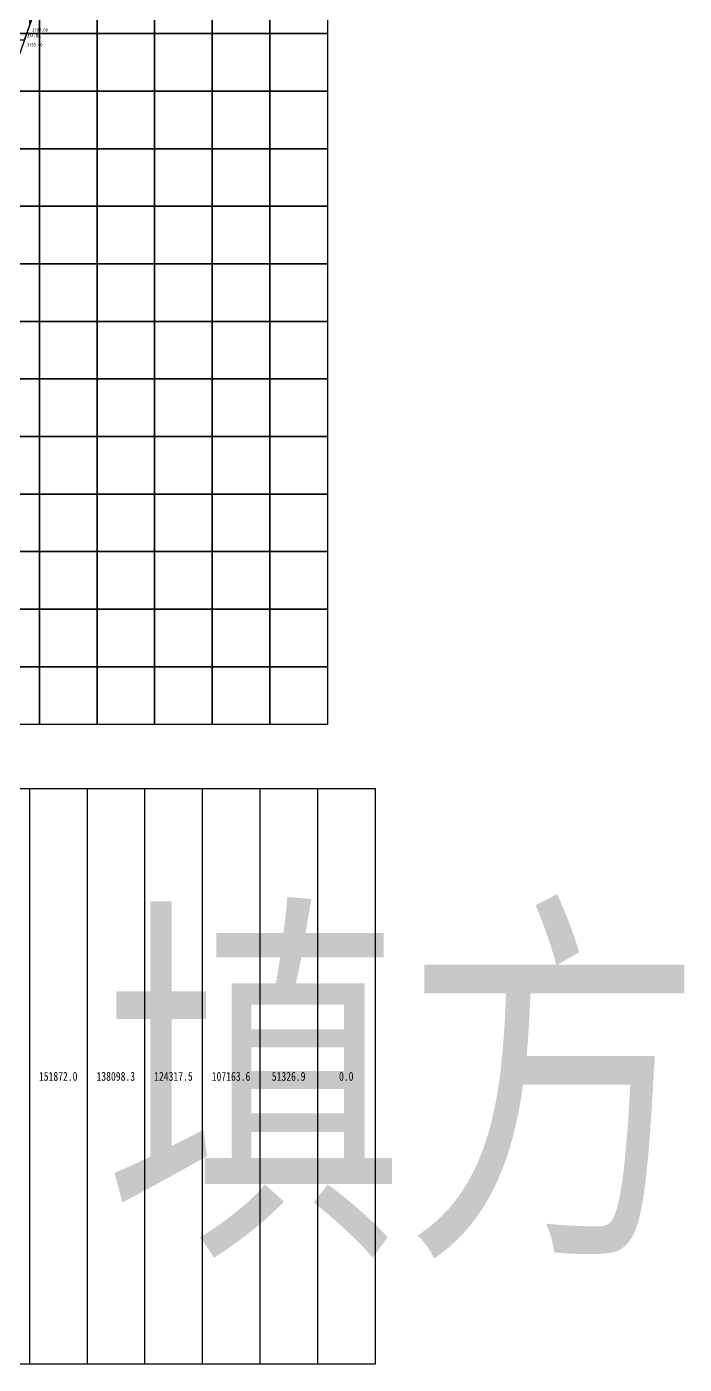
# Model space of a CAD drawing. Extents: x 2802 to 2877, y 3673 to 3804.
# Drawn here: x 2865.95 to 2877.37, y 3733 to 3756.23 of the extents above; entities that cross this region are included whole.
import ezdxf
from ezdxf.enums import TextEntityAlignment as Align

# ---------------------------------------------------------------- set-up
doc = ezdxf.new("R2010")
doc.units = 0
doc.header["$LTSCALE"] = 0.5
doc.header["$MEASUREMENT"] = 0
doc.layers.add('FGW', color=3, linetype='Continuous')
doc.layers.add('SHITI', color=10, linetype='Continuous')

msp = doc.modelspace()

# ---------------------------------------------------------------- linework, layer by layer
for points in [[(2865.174, 3756.116), (2865.174, 3757.116), (2866.174, 3757.116), (2866.174, 3756.116), (2865.174, 3756.116)], [(2866.174, 3756.116), (2866.174, 3757.116), (2867.174, 3757.116), (2867.174, 3756.116), (2866.174, 3756.116)], [(2867.174, 3756.116), (2867.174, 3757.116), (2868.174, 3757.116), (2868.174, 3756.116), (2867.174, 3756.116)], [(2868.174, 3756.116), (2868.174, 3757.116), (2869.174, 3757.116), (2869.174, 3756.116), (2868.174, 3756.116)], [(2869.174, 3756.116), (2869.174, 3757.116), (2870.174, 3757.116), (2870.174, 3756.116), (2869.174, 3756.116)], [(2870.174, 3756.116), (2870.174, 3757.116), (2871.174, 3757.116), (2871.174, 3756.116), (2870.174, 3756.116)], [(2865.174, 3755.116), (2865.174, 3756.116), (2866.174, 3756.116), (2866.174, 3755.116), (2865.174, 3755.116)], [(2866.174, 3755.116), (2866.174, 3756.116), (2867.174, 3756.116), (2867.174, 3755.116), (2866.174, 3755.116)], [(2867.174, 3755.116), (2867.174, 3756.116), (2868.174, 3756.116), (2868.174, 3755.116), (2867.174, 3755.116)], [(2868.174, 3755.116), (2868.174, 3756.116), (2869.174, 3756.116), (2869.174, 3755.116), (2868.174, 3755.116)], [(2869.174, 3755.116), (2869.174, 3756.116), (2870.174, 3756.116), (2870.174, 3755.116), (2869.174, 3755.116)], [(2870.174, 3755.116), (2870.174, 3756.116), (2871.174, 3756.116), (2871.174, 3755.116), (2870.174, 3755.116)], [(2865.174, 3754.116), (2865.174, 3755.116), (2866.174, 3755.116), (2866.174, 3754.116), (2865.174, 3754.116)], [(2866.174, 3754.116), (2866.174, 3755.116), (2867.174, 3755.116), (2867.174, 3754.116), (2866.174, 3754.116)], [(2867.174, 3754.116), (2867.174, 3755.116), (2868.174, 3755.116), (2868.174, 3754.116), (2867.174, 3754.116)], [(2868.174, 3754.116), (2868.174, 3755.116), (2869.174, 3755.116), (2869.174, 3754.116), (2868.174, 3754.116)], [(2869.174, 3754.116), (2869.174, 3755.116), (2870.174, 3755.116), (2870.174, 3754.116), (2869.174, 3754.116)], [(2870.174, 3754.116), (2870.174, 3755.116), (2871.174, 3755.116), (2871.174, 3754.116), (2870.174, 3754.116)], [(2865.174, 3753.116), (2865.174, 3754.116), (2866.174, 3754.116), (2866.174, 3753.116), (2865.174, 3753.116)], [(2866.174, 3753.116), (2866.174, 3754.116), (2867.174, 3754.116), (2867.174, 3753.116), (2866.174, 3753.116)], [(2867.174, 3753.116), (2867.174, 3754.116), (2868.174, 3754.116), (2868.174, 3753.116), (2867.174, 3753.116)], [(2868.174, 3753.116), (2868.174, 3754.116), (2869.174, 3754.116), (2869.174, 3753.116), (2868.174, 3753.116)], [(2869.174, 3753.116), (2869.174, 3754.116), (2870.174, 3754.116), (2870.174, 3753.116), (2869.174, 3753.116)], [(2870.174, 3753.116), (2870.174, 3754.116), (2871.174, 3754.116), (2871.174, 3753.116), (2870.174, 3753.116)], [(2865.174, 3752.116), (2865.174, 3753.116), (2866.174, 3753.116), (2866.174, 3752.116), (2865.174, 3752.116)], [(2866.174, 3752.116), (2866.174, 3753.116), (2867.174, 3753.116), (2867.174, 3752.116), (2866.174, 3752.116)], [(2867.174, 3752.116), (2867.174, 3753.116), (2868.174, 3753.116), (2868.174, 3752.116), (2867.174, 3752.116)], [(2868.174, 3752.116), (2868.174, 3753.116), (2869.174, 3753.116), (2869.174, 3752.116), (2868.174, 3752.116)], [(2869.174, 3752.116), (2869.174, 3753.116), (2870.174, 3753.116), (2870.174, 3752.116), (2869.174, 3752.116)], [(2870.174, 3752.116), (2870.174, 3753.116), (2871.174, 3753.116), (2871.174, 3752.116), (2870.174, 3752.116)], [(2865.174, 3751.116), (2865.174, 3752.116), (2866.174, 3752.116), (2866.174, 3751.116), (2865.174, 3751.116)], [(2866.174, 3751.116), (2866.174, 3752.116), (2867.174, 3752.116), (2867.174, 3751.116), (2866.174, 3751.116)], [(2867.174, 3751.116), (2867.174, 3752.116), (2868.174, 3752.116), (2868.174, 3751.116), (2867.174, 3751.116)], [(2868.174, 3751.116), (2868.174, 3752.116), (2869.174, 3752.116), (2869.174, 3751.116), (2868.174, 3751.116)], [(2869.174, 3751.116), (2869.174, 3752.116), (2870.174, 3752.116), (2870.174, 3751.116), (2869.174, 3751.116)], [(2870.174, 3751.116), (2870.174, 3752.116), (2871.174, 3752.116), (2871.174, 3751.116), (2870.174, 3751.116)], [(2865.174, 3750.116), (2865.174, 3751.116), (2866.174, 3751.116), (2866.174, 3750.116), (2865.174, 3750.116)], [(2866.174, 3750.116), (2866.174, 3751.116), (2867.174, 3751.116), (2867.174, 3750.116), (2866.174, 3750.116)], [(2867.174, 3750.116), (2867.174, 3751.116), (2868.174, 3751.116), (2868.174, 3750.116), (2867.174, 3750.116)], [(2868.174, 3750.116), (2868.174, 3751.116), (2869.174, 3751.116), (2869.174, 3750.116), (2868.174, 3750.116)], [(2869.174, 3750.116), (2869.174, 3751.116), (2870.174, 3751.116), (2870.174, 3750.116), (2869.174, 3750.116)], [(2870.174, 3750.116), (2870.174, 3751.116), (2871.174, 3751.116), (2871.174, 3750.116), (2870.174, 3750.116)], [(2865.174, 3749.116), (2865.174, 3750.116), (2866.174, 3750.116), (2866.174, 3749.116), (2865.174, 3749.116)], [(2866.174, 3749.116), (2866.174, 3750.116), (2867.174, 3750.116), (2867.174, 3749.116), (2866.174, 3749.116)], [(2867.174, 3749.116), (2867.174, 3750.116), (2868.174, 3750.116), (2868.174, 3749.116), (2867.174, 3749.116)], [(2868.174, 3749.116), (2868.174, 3750.116), (2869.174, 3750.116), (2869.174, 3749.116), (2868.174, 3749.116)], [(2869.174, 3749.116), (2869.174, 3750.116), (2870.174, 3750.116), (2870.174, 3749.116), (2869.174, 3749.116)], [(2870.174, 3749.116), (2870.174, 3750.116), (2871.174, 3750.116), (2871.174, 3749.116), (2870.174, 3749.116)], [(2865.174, 3748.116), (2865.174, 3749.116), (2866.174, 3749.116), (2866.174, 3748.116), (2865.174, 3748.116)], [(2866.174, 3748.116), (2866.174, 3749.116), (2867.174, 3749.116), (2867.174, 3748.116), (2866.174, 3748.116)], [(2867.174, 3748.116), (2867.174, 3749.116), (2868.174, 3749.116), (2868.174, 3748.116), (2867.174, 3748.116)], [(2868.174, 3748.116), (2868.174, 3749.116), (2869.174, 3749.116), (2869.174, 3748.116), (2868.174, 3748.116)], [(2869.174, 3748.116), (2869.174, 3749.116), (2870.174, 3749.116), (2870.174, 3748.116), (2869.174, 3748.116)], [(2870.174, 3748.116), (2870.174, 3749.116), (2871.174, 3749.116), (2871.174, 3748.116), (2870.174, 3748.116)], [(2865.174, 3747.116), (2865.174, 3748.116), (2866.174, 3748.116), (2866.174, 3747.116), (2865.174, 3747.116)], [(2866.174, 3747.116), (2866.174, 3748.116), (2867.174, 3748.116), (2867.174, 3747.116), (2866.174, 3747.116)], [(2867.174, 3747.116), (2867.174, 3748.116), (2868.174, 3748.116), (2868.174, 3747.116), (2867.174, 3747.116)], [(2868.174, 3747.116), (2868.174, 3748.116), (2869.174, 3748.116), (2869.174, 3747.116), (2868.174, 3747.116)], [(2869.174, 3747.116), (2869.174, 3748.116), (2870.174, 3748.116), (2870.174, 3747.116), (2869.174, 3747.116)], [(2870.174, 3747.116), (2870.174, 3748.116), (2871.174, 3748.116), (2871.174, 3747.116), (2870.174, 3747.116)], [(2865.174, 3746.116), (2865.174, 3747.116), (2866.174, 3747.116), (2866.174, 3746.116), (2865.174, 3746.116)], [(2866.174, 3746.116), (2866.174, 3747.116), (2867.174, 3747.116), (2867.174, 3746.116), (2866.174, 3746.116)], [(2867.174, 3746.116), (2867.174, 3747.116), (2868.174, 3747.116), (2868.174, 3746.116), (2867.174, 3746.116)], [(2868.174, 3746.116), (2868.174, 3747.116), (2869.174, 3747.116), (2869.174, 3746.116), (2868.174, 3746.116)], [(2869.174, 3746.116), (2869.174, 3747.116), (2870.174, 3747.116), (2870.174, 3746.116), (2869.174, 3746.116)], [(2870.174, 3746.116), (2870.174, 3747.116), (2871.174, 3747.116), (2871.174, 3746.116), (2870.174, 3746.116)], [(2865.174, 3745.116), (2865.174, 3746.116), (2866.174, 3746.116), (2866.174, 3745.116), (2865.174, 3745.116)], [(2866.174, 3745.116), (2866.174, 3746.116), (2867.174, 3746.116), (2867.174, 3745.116), (2866.174, 3745.116)], [(2867.174, 3745.116), (2867.174, 3746.116), (2868.174, 3746.116), (2868.174, 3745.116), (2867.174, 3745.116)], [(2868.174, 3745.116), (2868.174, 3746.116), (2869.174, 3746.116), (2869.174, 3745.116), (2868.174, 3745.116)], [(2869.174, 3745.116), (2869.174, 3746.116), (2870.174, 3746.116), (2870.174, 3745.116), (2869.174, 3745.116)], [(2870.174, 3745.116), (2870.174, 3746.116), (2871.174, 3746.116), (2871.174, 3745.116), (2870.174, 3745.116)], [(2865.174, 3744.116), (2865.174, 3745.116), (2866.174, 3745.116), (2866.174, 3744.116), (2865.174, 3744.116)], [(2866.174, 3744.116), (2866.174, 3745.116), (2867.174, 3745.116), (2867.174, 3744.116), (2866.174, 3744.116)], [(2867.174, 3744.116), (2867.174, 3745.116), (2868.174, 3745.116), (2868.174, 3744.116), (2867.174, 3744.116)], [(2868.174, 3744.116), (2868.174, 3745.116), (2869.174, 3745.116), (2869.174, 3744.116), (2868.174, 3744.116)], [(2869.174, 3744.116), (2869.174, 3745.116), (2870.174, 3745.116), (2870.174, 3744.116), (2869.174, 3744.116)], [(2870.174, 3744.116), (2870.174, 3745.116), (2871.174, 3745.116), (2871.174, 3744.116), (2870.174, 3744.116)]]:
    msp.add_lwpolyline(points)
at = {"layer": 'FGW'}
for p, q in [((2844, 3743), (2872, 3743)), ((2866, 3743), (2866, 3733)), ((2867, 3743), (2867, 3733)), ((2868, 3743), (2868, 3733)), ((2869, 3743), (2869, 3733)), ((2870, 3743), (2870, 3733)), ((2871, 3743), (2871, 3733)), ((2872, 3743), (2872, 3733)), ((2872, 3733), (2844, 3733))]:
    msp.add_line(p, q, dxfattribs=at)
at = {"layer": 'FGW', "flags": 128}
msp.add_lwpolyline([(2866, 3757), (2866, 3756.259), (2865.91, 3756), (2865, 3756), (2865, 3757)], close=True, dxfattribs=at)
at = {"layer": 'SHITI'}
msp.add_lwpolyline([(2845.174, 3778.428), (2853.8, 3795.293), (2856.23, 3799.039), (2864.64, 3799.283), (2868.952, 3795.959), (2870.191, 3792.979), (2870.586, 3785.879), (2870.663, 3769.646), (2864.182, 3751.04), (2859.717, 3744.891), (2853.723, 3744.116), (2848.263, 3749.893), (2846.279, 3757.095), (2845.423, 3772.222), (2845.174, 3778.428)], close=True, dxfattribs=at)

# ---------------------------------------------------------------- texts
at = {"layer": 'FGW', "color": 2, "width": 0.8}
msp.add_text('10.81', height=0.0769, dxfattribs=at).set_placement((2865.96, 3756.05, 10.814))
msp.add_text('10.81', height=0.0769, dxfattribs=at).set_placement((2865.96, 3756.05, 10.814))
at = {"layer": 'FGW', "color": 4, "width": 0.8}
for p in [(2866.05, 3756.209, 10.814), (2866.05, 3756.209, 10.814), (2865.96, 3755.95, 10.814), (2865.96, 3755.95, 10.814)]:
    msp.add_text('3793.00', height=0.0588, dxfattribs=at).set_placement(p, align=Align.TOP_LEFT)
at = {"layer": 'FGW', "width": 0.8}
for s, height, p in [('填方', 5, (2872.5, 3738)), ('151872.0', 0.1538, (2866.5, 3738)), ('138098.3', 0.1538, (2867.5, 3738)), ('124317.5', 0.1538, (2868.5, 3738)), ('107163.6', 0.1538, (2869.5, 3738)), ('51326.9', 0.1538, (2870.5, 3738)), ('0.0', 0.1538, (2871.5, 3738))]:
    msp.add_text(s, height=height, dxfattribs=at).set_placement(p, align=Align.MIDDLE)

doc.saveas('drawing.dxf')
